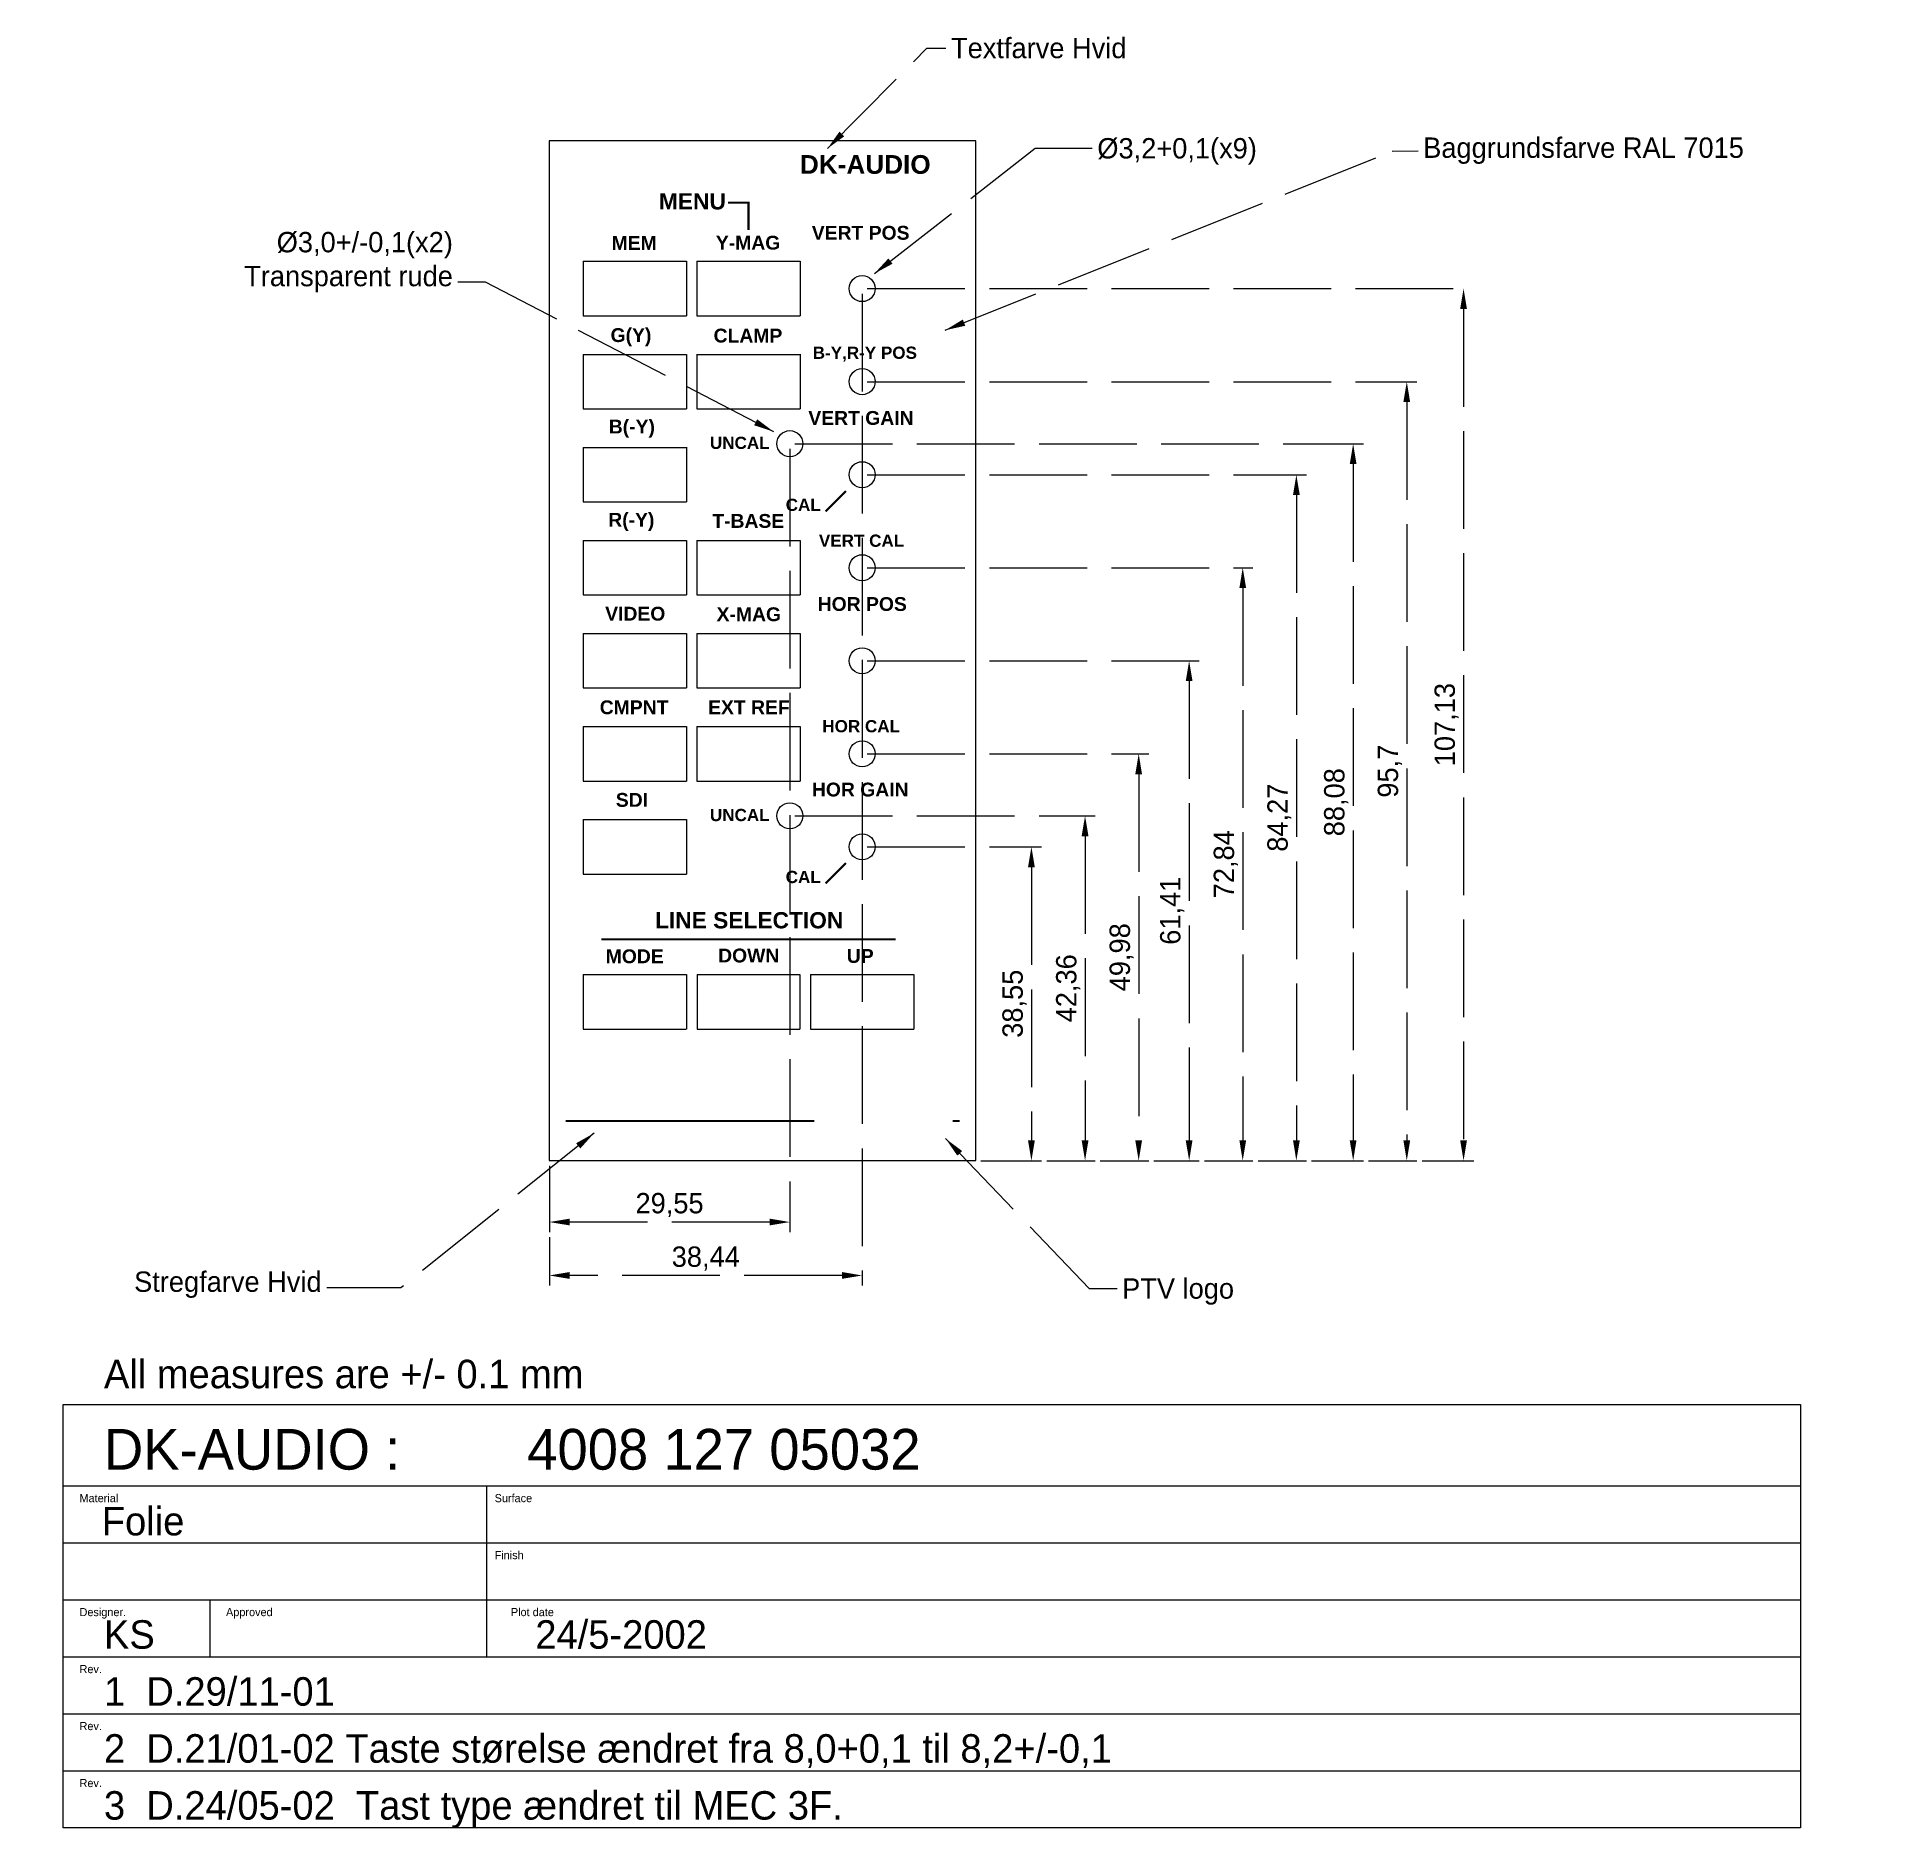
# Model space of a CAD drawing. Header units: millimetres. Extents: x -27 to 199, y -16 to 204.
import ezdxf

# ---------------------------------------------------------------- set-up
doc = ezdxf.new("R2010")
doc.units = ezdxf.units.MM
doc.linetypes.add('ACAD_ISO02W100', pattern=[15, 12, -3])
for name, color, linetype in [('Plade', 3, 'Continuous'), ('Text', 4, 'Continuous'), ('Text_head', 2, 'Continuous'), ('Text_hul_dim', 6, 'ACAD_ISO02W100')]:
    doc.layers.add(name, color=color, linetype=linetype)
doc.styles.add('DK-Audio', font='')
doc.styles.get('DK-Audio').set_extended_font_data('Arial', bold=True)
doc.dimstyles.new('ISO-25', dxfattribs={"dimtxt": 2.5, "dimasz": 2.5, "dimexe": 1.25, "dimexo": 0.625, "dimtad": 1, "dimtxsty": 'Standard', "dimcen": 2.5, "dimadec": 0, "dimazin": 0, "dimtfac": 1, "dimtmove": 0, "dimatfit": 3, "dimfxl": 0, "dimarcsym": 0})

# ---------------------------------------------------------------- blocks, each defined once
blk = doc.blocks.new('*D75')
at = {"layer": 'Text_hul_dim', "color": 0, "lineweight": -2}
for p, q in [((65.95, 153.57), (65.95, 57.32)), ((36.4, 65.49), (36.4, 57.32)), ((63.45, 58.57), (38.9, 58.57))]:
    blk.add_line(p, q, dxfattribs=at)
at = {"layer": 'Text_hul_dim', "color": 0}
for points in [[(38.9, 58.99), (38.9, 58.16), (36.4, 58.57)], [(63.45, 58.99), (63.45, 58.16), (65.95, 58.57)]]:
    blk.add_solid(points, dxfattribs=at)
at = {"layer": 'Text_hul_dim', "color": 0, "insert": (51.17, 60.66), "char_height": 2.5, "attachment_point": 5}
blk.add_mtext('29,55', dxfattribs=at)
blk = doc.blocks.new('*D76')
at = {"layer": 'Text_hul_dim', "color": 0, "lineweight": -2}
for p, q in [((74.84, 172.62), (74.84, 50.76)), ((36.4, 56.7), (36.4, 50.76)), ((72.34, 52.01), (38.9, 52.01))]:
    blk.add_line(p, q, dxfattribs=at)
at = {"layer": 'Text_hul_dim', "color": 0}
for points in [[(38.9, 52.43), (38.9, 51.59), (36.4, 52.01)], [(72.34, 52.43), (72.34, 51.59), (74.84, 52.01)]]:
    blk.add_solid(points, dxfattribs=at)
at = {"layer": 'Text_hul_dim', "color": 0, "insert": (55.62, 54.09), "char_height": 2.5, "attachment_point": 5}
blk.add_mtext('38,44', dxfattribs=at)
blk = doc.blocks.new('*D77')
at = {"layer": 'Text_hul_dim', "color": 0, "lineweight": -2}
for p, q in [((75.46, 104.66), (96.88, 104.66)), ((95.63, 102.16), (95.63, 68.61)), ((89.42, 66.11), (96.88, 66.11))]:
    blk.add_line(p, q, dxfattribs=at)
at = {"layer": 'Text_hul_dim', "color": 0}
for points in [[(95.21, 102.16), (96.05, 102.16), (95.63, 104.66)], [(95.21, 68.61), (96.05, 68.61), (95.63, 66.11)]]:
    blk.add_solid(points, dxfattribs=at)
at = {"layer": 'Text_hul_dim', "color": 0, "insert": (93.55, 85.39), "char_height": 2.5, "attachment_point": 5, "rotation": 90}
blk.add_mtext('38,55', dxfattribs=at)
blk = doc.blocks.new('*D78')
at = {"layer": 'Text_hul_dim', "color": 0, "lineweight": -2}
for p, q in [((66.57, 108.47), (103.47, 108.47)), ((102.22, 105.97), (102.22, 68.61)), ((97.51, 66.11), (103.47, 66.11))]:
    blk.add_line(p, q, dxfattribs=at)
at = {"layer": 'Text_hul_dim', "color": 0}
for points in [[(101.8, 105.97), (102.64, 105.97), (102.22, 108.47)], [(101.8, 68.61), (102.64, 68.61), (102.22, 66.11)]]:
    blk.add_solid(points, dxfattribs=at)
at = {"layer": 'Text_hul_dim', "color": 0, "insert": (100.14, 87.29), "char_height": 2.5, "attachment_point": 5, "rotation": 90}
blk.add_mtext('42,36', dxfattribs=at)
blk = doc.blocks.new('*D79')
at = {"layer": 'Text_hul_dim', "color": 0, "lineweight": -2}
for p, q in [((75.46, 116.09), (110.06, 116.09)), ((108.81, 113.59), (108.81, 68.61)), ((104.09, 66.11), (110.06, 66.11))]:
    blk.add_line(p, q, dxfattribs=at)
at = {"layer": 'Text_hul_dim', "color": 0}
for points in [[(108.39, 113.59), (109.22, 113.59), (108.81, 116.09)], [(108.39, 68.61), (109.22, 68.61), (108.81, 66.11)]]:
    blk.add_solid(points, dxfattribs=at)
at = {"layer": 'Text_hul_dim', "color": 0, "insert": (106.72, 91.1), "char_height": 2.5, "attachment_point": 5, "rotation": 90}
blk.add_mtext('49,98', dxfattribs=at)
blk = doc.blocks.new('*D80')
at = {"layer": 'Text_hul_dim', "color": 0, "lineweight": -2}
for p, q in [((75.46, 127.52), (116.26, 127.52)), ((115.01, 125.02), (115.01, 68.61)), ((110.68, 66.11), (116.26, 66.11))]:
    blk.add_line(p, q, dxfattribs=at)
at = {"layer": 'Text_hul_dim', "color": 0}
for points in [[(114.59, 125.02), (115.42, 125.02), (115.01, 127.52)], [(114.59, 68.61), (115.42, 68.61), (115.01, 66.11)]]:
    blk.add_solid(points, dxfattribs=at)
at = {"layer": 'Text_hul_dim', "color": 0, "insert": (112.92, 96.82), "char_height": 2.5, "attachment_point": 5, "rotation": 90}
blk.add_mtext('61,41', dxfattribs=at)
blk = doc.blocks.new('*D81')
at = {"layer": 'Text_hul_dim', "color": 0, "lineweight": -2}
for p, q in [((75.46, 138.95), (122.84, 138.95)), ((121.59, 136.45), (121.59, 68.61)), ((116.88, 66.11), (122.84, 66.11))]:
    blk.add_line(p, q, dxfattribs=at)
at = {"layer": 'Text_hul_dim', "color": 0}
for points in [[(121.18, 136.45), (122.01, 136.45), (121.59, 138.95)], [(121.18, 68.61), (122.01, 68.61), (121.59, 66.11)]]:
    blk.add_solid(points, dxfattribs=at)
at = {"layer": 'Text_hul_dim', "color": 0, "insert": (119.51, 102.53), "char_height": 2.5, "attachment_point": 5, "rotation": 90}
blk.add_mtext('72,84', dxfattribs=at)
blk = doc.blocks.new('*D82')
at = {"layer": 'Text_hul_dim', "color": 0, "lineweight": -2}
for p, q in [((75.46, 150.38), (129.43, 150.38)), ((128.18, 147.88), (128.18, 68.61)), ((123.47, 66.11), (129.43, 66.11))]:
    blk.add_line(p, q, dxfattribs=at)
at = {"layer": 'Text_hul_dim', "color": 0}
for points in [[(127.77, 147.88), (128.6, 147.88), (128.18, 150.38)], [(127.77, 68.61), (128.6, 68.61), (128.18, 66.11)]]:
    blk.add_solid(points, dxfattribs=at)
at = {"layer": 'Text_hul_dim', "color": 0, "insert": (126.1, 108.25), "char_height": 2.5, "attachment_point": 5, "rotation": 90}
blk.add_mtext('84,27', dxfattribs=at)
blk = doc.blocks.new('*D83')
at = {"layer": 'Text_hul_dim', "color": 0, "lineweight": -2}
for p, q in [((66.57, 154.19), (136.41, 154.19)), ((135.16, 151.69), (135.16, 68.61)), ((130.06, 66.11), (136.41, 66.11))]:
    blk.add_line(p, q, dxfattribs=at)
at = {"layer": 'Text_hul_dim', "color": 0}
for points in [[(134.74, 151.69), (135.57, 151.69), (135.16, 154.19)], [(134.74, 68.61), (135.57, 68.61), (135.16, 66.11)]]:
    blk.add_solid(points, dxfattribs=at)
at = {"layer": 'Text_hul_dim', "color": 0, "insert": (133.07, 110.15), "char_height": 2.5, "attachment_point": 5, "rotation": 90}
blk.add_mtext('88,08', dxfattribs=at)
blk = doc.blocks.new('*D84')
at = {"layer": 'Text_hul_dim', "color": 0, "lineweight": -2}
for p, q in [((75.46, 161.81), (143, 161.81)), ((141.75, 159.31), (141.75, 68.61)), ((137.03, 66.11), (143, 66.11))]:
    blk.add_line(p, q, dxfattribs=at)
at = {"layer": 'Text_hul_dim', "color": 0}
for points in [[(141.33, 159.31), (142.16, 159.31), (141.75, 161.81)], [(141.33, 68.61), (142.16, 68.61), (141.75, 66.11)]]:
    blk.add_solid(points, dxfattribs=at)
at = {"layer": 'Text_hul_dim', "color": 0, "insert": (139.66, 113.96), "char_height": 2.5, "attachment_point": 5, "rotation": 90}
blk.add_mtext('95,7', dxfattribs=at)
blk = doc.blocks.new('*D85')
at = {"layer": 'Text_hul_dim', "color": 0, "lineweight": -2}
for p, q in [((75.46, 173.24), (149.97, 173.24)), ((148.72, 170.74), (148.72, 68.61)), ((143.62, 66.11), (149.97, 66.11))]:
    blk.add_line(p, q, dxfattribs=at)
at = {"layer": 'Text_hul_dim', "color": 0}
for points in [[(148.31, 170.74), (149.14, 170.74), (148.72, 173.24)], [(148.31, 68.61), (149.14, 68.61), (148.72, 66.11)]]:
    blk.add_solid(points, dxfattribs=at)
at = {"layer": 'Text_hul_dim', "color": 0, "insert": (146.64, 119.68), "char_height": 2.5, "attachment_point": 5, "rotation": 90}
blk.add_mtext('107,13', dxfattribs=at)

msp = doc.modelspace()

# ---------------------------------------------------------------- linework, layer by layer
at = {"layer": 'Plade'}
for p, q in [((36.399, 191.413), (36.399, 66.113)), ((88.799, 191.413), (36.399, 191.413)), ((88.799, 66.113), (88.799, 191.413)), ((40.55, 176.599), (40.55, 169.9)), ((40.553, 176.6), (53.26, 176.6)), ((53.25, 176.599), (53.25, 169.9)), ((54.52, 176.606), (54.52, 169.9)), ((54.523, 176.6), (67.22, 176.6)), ((67.22, 176.606), (67.22, 169.9)), ((40.553, 169.9), (53.26, 169.9)), ((54.523, 169.9), (67.22, 169.9)), ((40.55, 165.169), (40.55, 158.47)), ((40.553, 165.17), (53.26, 165.17)), ((53.25, 165.169), (53.25, 158.47)), ((54.52, 165.176), (54.52, 158.47)), ((54.523, 165.17), (67.22, 165.17)), ((67.22, 165.176), (67.22, 158.47)), ((40.553, 158.47), (53.26, 158.47)), ((54.523, 158.47), (67.22, 158.47)), ((40.55, 153.739), (40.55, 147.04)), ((40.553, 153.74), (53.25, 153.74)), ((53.25, 153.746), (53.25, 147.04)), ((40.553, 147.04), (53.25, 147.04)), ((40.55, 142.309), (40.55, 135.61)), ((40.553, 142.31), (53.26, 142.31)), ((53.25, 142.309), (53.25, 135.61)), ((54.52, 142.316), (54.52, 135.61)), ((54.523, 142.31), (67.22, 142.31)), ((67.22, 142.316), (67.22, 135.61)), ((40.553, 135.61), (53.239, 135.61)), ((54.523, 135.61), (67.22, 135.61)), ((40.55, 130.879), (40.55, 124.18)), ((40.553, 130.88), (53.26, 130.88)), ((53.25, 130.879), (53.25, 124.18)), ((54.52, 130.886), (54.52, 124.18)), ((54.523, 130.88), (67.22, 130.88)), ((67.22, 130.886), (67.22, 124.18)), ((40.553, 124.18), (53.26, 124.18)), ((54.523, 124.18), (67.22, 124.18)), ((40.55, 119.449), (40.55, 112.75)), ((40.553, 119.45), (53.26, 119.45)), ((53.25, 119.449), (53.25, 112.75)), ((54.52, 119.456), (54.52, 112.75)), ((54.523, 119.45), (67.22, 119.45)), ((67.22, 119.456), (67.22, 112.75)), ((40.553, 112.75), (53.26, 112.75)), ((54.523, 112.75), (67.22, 112.75)), ((40.55, 108.019), (40.55, 101.32)), ((40.553, 108.02), (53.25, 108.02)), ((53.25, 108.026), (53.25, 101.32)), ((40.553, 101.32), (53.25, 101.32)), ((40.55, 88.969), (40.55, 82.27)), ((40.553, 88.97), (53.243, 88.97)), ((53.25, 88.969), (53.25, 82.27)), ((54.55, 88.971), (67.195, 88.971)), ((54.55, 88.969), (54.55, 82.27)), ((67.19, 88.976), (67.19, 82.27)), ((68.49, 88.976), (68.49, 82.27)), ((68.493, 88.97), (81.19, 88.97)), ((81.19, 88.976), (81.19, 82.27)), ((40.553, 82.27), (53.214, 82.27)), ((54.55, 82.271), (67.195, 82.271)), ((68.493, 82.27), (81.19, 82.27)), ((36.399, 66.113), (88.799, 66.113))]:
    msp.add_line(p, q, dxfattribs=at)
for centre in [(74.839, 173.243), (74.839, 161.813), (65.949, 154.193), (74.839, 150.383), (74.839, 138.953), (74.839, 127.523), (74.839, 116.093), (65.949, 108.473), (74.839, 104.663)]:
    msp.add_circle(centre, 1.6, dxfattribs=at)
at = {"layer": 'Text', "const_width": 0.25}
for points in [[(58.369, 183.808), (60.869, 183.808), (60.869, 180.458)], [(72.839, 148.383), (70.339, 145.883)], [(72.839, 102.663), (70.339, 100.163)], [(42.799, 93.293), (78.939, 93.293)], [(68.97, 70.988), (38.399, 70.988)], [(86.799, 70.988), (85.949, 70.988)]]:
    msp.add_lwpolyline(points, dxfattribs=at)
at = {"layer": 'Text_head'}
for p, q in [((-23.322, 36.156), (190.141, 36.156)), ((-23.322, -15.844), (-23.322, 36.156)), ((190.141, 36.156), (190.141, -15.844)), ((190.141, -15.844), (-23.322, -15.844))]:
    msp.add_line(p, q, dxfattribs=at)
at = {"layer": 'Text_head', "color": 2}
for p, q in [((-23.322, 26.156), (190.141, 26.156)), ((28.678, 26.156), (28.678, 19.156)), ((-23.322, 19.156), (190.141, 19.156)), ((28.678, 19.156), (28.678, 12.156)), ((-23.322, 12.156), (190.141, 12.156)), ((-5.322, 12.156), (-5.322, 5.156)), ((28.678, 12.156), (28.678, 5.156)), ((-23.322, 5.156), (190.141, 5.156)), ((-23.322, -1.844), (190.141, -1.844)), ((-23.322, -8.844), (190.141, -8.844))]:
    msp.add_line(p, q, dxfattribs=at)

# ---------------------------------------------------------------- texts
at = {"layer": 'Text', "style": 'DK-Audio'}
for s, height, p in [('DK-AUDIO', 2.3, (67.188, 187.348)), ('MENU', 2, (49.866, 182.969)), ('VERT POS', 1.7, (68.646, 179.25)), ('MEM', 1.7, (44.05, 177.996)), ('Y-MAG', 1.7, (56.86, 178.035)), ('G(Y)', 1.7, (43.925, 166.683)), ('CLAMP', 1.7, (56.582, 166.624)), ('B-Y,R-Y POS', 1.5, (68.759, 164.616)), ('VERT GAIN', 1.7, (68.221, 156.506)), ('B(-Y)', 1.7, (43.702, 155.446)), ('UNCAL', 1.5, (56.129, 153.547)), ('CAL', 1.5, (65.441, 145.936)), ('R(-Y)', 1.7, (43.637, 143.998)), ('T-BASE', 1.7, (56.42, 143.854)), ('VERT CAL', 1.5, (69.519, 141.527)), ('VIDEO', 1.7, (43.261, 132.458)), ('X-MAG', 1.7, (56.95, 132.389)), ('HOR POS', 1.7, (69.369, 133.647)), ('CMPNT', 1.7, (42.591, 120.957)), ('EXT REF', 1.7, (55.907, 120.955)), ('HOR CAL', 1.5, (69.941, 118.738)), ('SDI', 1.7, (44.569, 109.583)), ('HOR GAIN', 1.7, (68.663, 110.854)), ('UNCAL', 1.5, (56.129, 107.827)), ('CAL', 1.5, (65.441, 100.216)), ('LINE SELECTION', 2, (49.388, 94.648)), ('MODE', 1.7, (43.328, 90.369)), ('DOWN', 1.7, (57.138, 90.465)), ('UP', 1.7, (72.949, 90.407))]:
    msp.add_text(s, height=height, dxfattribs=at).set_placement(p)
at = {"layer": 'Text_head', "color": 2}
for s, p in [('All measures are +/- 0.1 mm', (-18.322, 38.156)), ('Folie', (-18.588, 20.075)), ('KS', (-18.322, 6.156)), ('24/5-2002', (34.678, 6.156)), ('1  D.29/11-01', (-18.322, -0.844)), ('2  D.21/01-02 Taste størelse ændret fra 8,0+0,1 til 8,2+/-0,1', (-18.322, -7.844)), ('3  D.24/05-02  Tast type ændret til MEC 3F.', (-18.322, -14.844))]:
    msp.add_text(s, height=3.5, dxfattribs=at).set_placement(p)
at = {"layer": 'Text_head'}
for s, p in [('DK-AUDIO :', (-18.322, 28.156)), ('4008 127 05032', (33.678, 28.156))]:
    msp.add_text(s, height=5, dxfattribs=at).set_placement(p)
at = {"layer": 'Text_head', "color": 7}
for s, p in [('Material', (-21.322, 24.156)), ('Surface', (29.678, 24.156)), ('Finish', (29.678, 17.156)), ('Designer.', (-21.322, 10.156)), ('Approved', (-3.322, 10.156)), ('Plot date', (31.678, 10.156)), ('Rev.', (-21.322, 3.156)), ('Rev.', (-21.322, -3.844)), ('Rev.', (-21.322, -10.844))]:
    msp.add_text(s, height=1, dxfattribs=at).set_placement(p)
at = {"layer": 'Text_hul_dim', "char_height": 2.5, "width": 2}
for s, insert, attachment_point in [('Textfarve\\~Hvid', (85.755, 204.052), 1), ('Ø3,0+/-0,1(x2)\\PTransparent\\~rude', (24.551, 172.782), 9)]:
    msp.add_mtext(s, dxfattribs=dict(at, insert=insert, attachment_point=attachment_point))
at = {"layer": 'Text_hul_dim', "char_height": 2.5}
for s, insert, attachment_point in [('Baggrundsfarve RAL 7015', (143.766, 191.809), 1), ('Ø3,2+0,1(x9)', (103.728, 191.734), 1), ('Stregfarve Hvid', (8.422, 49.244), 9), ('PTV logo', (106.773, 51.66), 1)]:
    msp.add_mtext(s, dxfattribs=dict(at, insert=insert, attachment_point=attachment_point))

# ---------------------------------------------------------------- dimensions: what is measured, and where the dimension line sits
at = {"layer": 'Text_hul_dim'}
for base, p1, p2, picture, middle in [((36.399, 52.009), (74.839, 173.243), (36.399, 57.324), '*D76', (55.619, 54.092)), ((36.399, 58.574), (65.949, 154.193), (36.399, 66.113), '*D75', (51.174, 60.658))]:
    dim = msp.add_linear_dim(base=base, p1=p1, p2=p2, dimstyle='ISO-25', dxfattribs=at)
    dim.commit()
    dim.dimension.update_dxf_attribs({"geometry": picture, "text_midpoint": middle})
for base, p1, p2, picture, middle in [((148.722, 66.113), (74.839, 173.243), (142.996, 66.113), '*D85', (146.638, 119.678)), ((141.746, 66.113), (74.839, 161.813), (136.408, 66.113), '*D84', (139.663, 113.963)), ((135.158, 66.113), (65.949, 154.193), (129.433, 66.113), '*D83', (133.075, 110.153)), ((128.183, 66.113), (74.839, 150.383), (122.845, 66.113), '*D82', (126.1, 108.248)), ((121.595, 66.113), (74.839, 138.953), (116.257, 66.113), '*D81', (119.512, 102.533)), ((115.007, 66.113), (74.839, 127.523), (110.057, 66.113), '*D80', (112.924, 96.818)), ((108.807, 66.113), (74.839, 116.093), (103.469, 66.113), '*D79', (106.723, 91.103)), ((102.219, 66.113), (65.949, 108.473), (96.881, 66.113), '*D78', (100.135, 87.293)), ((95.631, 66.113), (74.839, 104.663), (88.799, 66.113), '*D77', (93.547, 85.388))]:
    dim = msp.add_linear_dim(base=base, p1=p1, p2=p2, angle=90, dimstyle='ISO-25', dxfattribs=at)
    dim.commit()
    dim.dimension.update_dxf_attribs({"geometry": picture, "text_midpoint": middle})

# ---------------------------------------------------------------- leaders
at = {"layer": 'Text_hul_dim', "annotation_type": 0, "has_hookline": 1}
for points, hookline_direction, text_width in [([(70.577, 190.458), (82.783, 202.802), (85.13, 202.802)], 0, 32.5), ([(76.336, 175.089), (96.099, 190.484), (103.103, 190.484)], 0, 23.75), ([(85.036, 168.135), (139.941, 190.114), (143.141, 190.153)], 0, 55.417), ([(63.968, 155.669), (28.558, 174.032), (25.176, 174.032)], 1, 39.167), ([(41.9, 69.492), (18.148, 50.494), (9.047, 50.494)], 1, 35), ([(85.092, 68.817), (102.738, 50.41), (106.148, 50.41)], 0, 18.75)]:
    msp.add_leader(points, dimstyle='ISO-25', override={"dimgap": 0.625, "dimtad": 0}, dxfattribs=dict(at, hookline_direction=hookline_direction, text_width=text_width))

doc.saveas('drawing.dxf')
